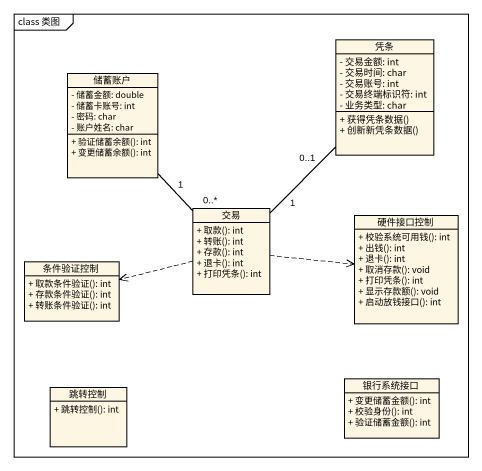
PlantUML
@startuml
mainframe class 类图
hide circle
hide empty members
skinparam classAttributeIconSize 0
class 凭条 {
  - 交易金额: int
  - 交易时间: char
  - 交易账号: int
  - 交易终端标识符: int
  - 业务类型: char
  + 获得凭条数据()
  + 创新新凭条数据()
}
class 储蓄账户 {
  - 储蓄金额: double
  - 储蓄卡账号: int
  - 密码: char
  - 账户姓名: char
  + 验证储蓄余额(): int
  + 变更储蓄余额(): int
}
class 交易 {
  + 取款(): int
  + 转账(): int
  + 存款(): int
  + 退卡(): int
  + 打印凭条(): int
}
class 硬件接口控制 {
  + 校验系统可用钱(): int
  + 出钱(): int
  + 退卡(): int
  + 取消存款(): void
  + 打印凭条(): int
  + 显示存款额(): void
  + 启动放钱接口(): int
}
class 条件验证控制 {
  + 取款条件验证(): int
  + 存款条件验证(): int
  + 转账条件验证(): int
}
class 跳转控制 {
  + 跳转控制(): int
}
class 银行系统接口 {
  + 变更储蓄金额(): int
  + 校验身份(): int
  + 验证储蓄金额(): int
}
凭条 "0..1" -- "1" 交易
交易 "0..*" -up- "1" 储蓄账户
交易 .right.> 硬件接口控制
交易 .left.> 条件验证控制
@enduml
